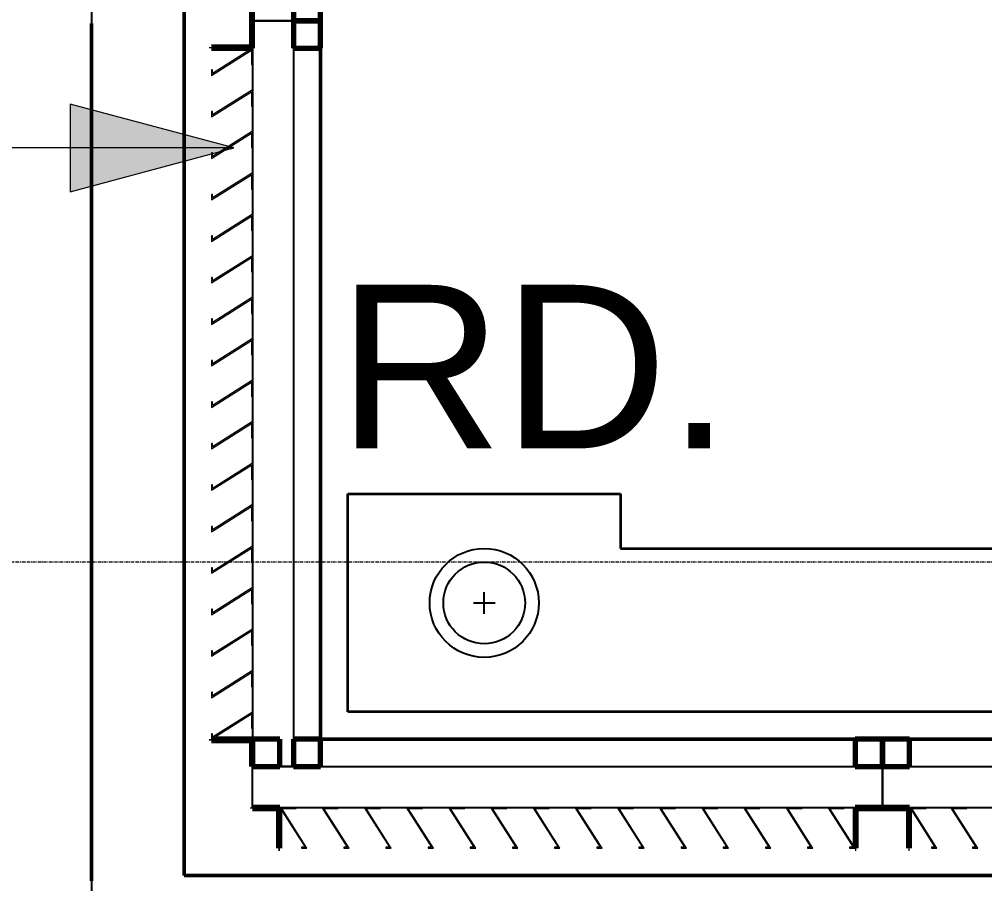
# Model space of a CAD drawing. Header units: millimetres. Extents: x -1379 to 1385823, y -4884429 to 548763.
# Drawn here: x 280637 to 282407, y -2315493 to -2313907 of the extents above; entities that cross this region are included whole.
import ezdxf

# ---------------------------------------------------------------- set-up
doc = ezdxf.new("R2010")
doc.units = ezdxf.units.MM
doc.linetypes.add('DPA_Grid _ Level 100', pattern=[10, 5.5, -1.6, 1.3, -1.6])
doc.layers.add('000 - CONCRETE_EX_BUILDING_MAIN_COLOR_1', color=7, linetype='Continuous')
doc.layers.add('000 - CONCRETE_EX_LOUVERS_DEF_SUB', color=7, linetype='Continuous', plot=False)
for name, color, linetype, lineweight in [('A-COLS-E', 7, 'Continuous', 35), ('A-DETL-THIN', 7, 'Continuous', 25), ('A-FLOR-E', 7, 'Continuous', 35), ('A-GENM', 7, 'Continuous', 35), ('A-GLAZ-CURT', 7, 'Continuous', 35), ('G-ANNO-TEXT', 7, 'Continuous', 9), ('S-GRID', 7, 'Continuous', 9), ('WALL-E', 7, 'Continuous', 50)]:
    doc.layers.add(name, color=color, linetype=linetype, lineweight=lineweight)
doc.styles.add('Arial_2', font='arial.ttf', dxfattribs={"height": 3})

# ---------------------------------------------------------------- blocks, each defined once
blk = doc.blocks.new('DPA_Rectangular - 300 x 700mm-4064067-IV01 - LOWER ROOF LEVEL PLAN')
at = {"layer": '000 - CONCRETE_EX_BUILDING_MAIN_COLOR_1', "color": 7}
blk.add_line((-150, -350), (150, -350), dxfattribs=at)
blk = doc.blocks.new('DPA_CP_Entrance Louver Grill Vertical Z - Louver Grill Vertical Z-5247632-IV01 - LOWER ROOF LEVEL PLAN')
at = {"layer": '000 - CONCRETE_EX_LOUVERS_DEF_SUB', "color": 7, "lineweight": 70}
for p, q in [((-527.5, 0), (-577.5, 0)), ((-577.5, 0), (-577.5, -50)), ((-527.5, -50), (-527.5, 0)), ((577.5, 0), (527.5, 0)), ((527.5, 0), (527.5, -50)), ((577.5, -50), (577.5, 0)), ((-577.5, -50), (-527.5, -50)), ((527.5, -50), (577.5, -50)), ((-527.5, -125), (-577.5, -125)), ((-577.5, -125), (-577.5, -127)), ((-577.5, -127), (-529.5, -127)), ((-529.5, -127), (-529.5, -200)), ((-527.5, -200), (-527.5, -125)), ((577.5, -125), (527.5, -125)), ((527.5, -125), (527.5, -200)), ((529.5, -200), (529.5, -127)), ((529.5, -127), (577.5, -127)), ((577.5, -127), (577.5, -125)), ((-529.5, -200), (-527.5, -200)), ((527.5, -200), (529.5, -200))]:
    blk.add_line(p, q, dxfattribs=at)
at = {"layer": '000 - CONCRETE_EX_LOUVERS_DEF_SUB', "color": 7}
for p, q in [((-577.5, -125), (-577.5, -50)), ((-577.5, -50), (577.5, -50)), ((577.5, -50), (577.5, -125)), ((-577.5, -125), (577.5, -125))]:
    blk.add_line(p, q, dxfattribs=at)
blk = doc.blocks.new('GM_Louver Grill Vertical Z1 - Z Profile-5053999-IV01 - LOWER ROOF LEVEL PLAN')
at = {"layer": '000 - CONCRETE_EX_LOUVERS_DEF_SUB', "color": 7, "lineweight": 9}
for p, q in [((30, 0), (0.1, 0)), ((0.1, 0), (46.4, -73)), ((30, -2), (30, 0)), ((50, -75), (3.7, -2)), ((3.7, -2), (30, -2)), ((46.4, -73), (40, -73)), ((40, -73), (40, -75)), ((40, -75), (50, -75))]:
    blk.add_line(p, q, dxfattribs=at)
blk = doc.blocks.new('GM_Louver Grill Vertical Z1 - Z Profile-V275-IV01 - LOWER ROOF LEVEL PLAN')
at = {"layer": '000 - CONCRETE_EX_LOUVERS_DEF_SUB', "color": 7, "lineweight": 9}
for p, q in [((30, 0), (0.1, 0)), ((0.1, 0), (46.4, -73)), ((30, -2), (30, 0)), ((50, -75), (3.7, -2)), ((3.7, -2), (30, -2)), ((46.4, -73), (40, -73)), ((40, -73), (40, -75)), ((40, -75), (50, -75))]:
    blk.add_line(p, q, dxfattribs=at)
blk = doc.blocks.new('GM_Louver Grill Vertical Z1 - Z Profile-V276-IV01 - LOWER ROOF LEVEL PLAN')
at = {"layer": '000 - CONCRETE_EX_LOUVERS_DEF_SUB', "color": 7, "lineweight": 9}
for p, q in [((30, 0), (0.1, 0)), ((0.1, 0), (46.4, -73)), ((30, -2), (30, 0)), ((50, -75), (3.7, -2)), ((3.7, -2), (30, -2)), ((46.4, -73), (40, -73)), ((40, -73), (40, -75)), ((40, -75), (50, -75))]:
    blk.add_line(p, q, dxfattribs=at)
blk = doc.blocks.new('GM_Louver Grill Vertical Z1 - Z Profile-V277-IV01 - LOWER ROOF LEVEL PLAN')
at = {"layer": '000 - CONCRETE_EX_LOUVERS_DEF_SUB', "color": 7, "lineweight": 9}
for p, q in [((30, 0), (0.1, 0)), ((0.1, 0), (46.4, -73)), ((30, -2), (30, 0)), ((50, -75), (3.7, -2)), ((3.7, -2), (30, -2)), ((46.4, -73), (40, -73)), ((40, -73), (40, -75)), ((40, -75), (50, -75))]:
    blk.add_line(p, q, dxfattribs=at)
blk = doc.blocks.new('GM_Louver Grill Vertical Z1 - Z Profile-V278-IV01 - LOWER ROOF LEVEL PLAN')
at = {"layer": '000 - CONCRETE_EX_LOUVERS_DEF_SUB', "color": 7, "lineweight": 9}
for p, q in [((30, 0), (0.1, 0)), ((0.1, 0), (46.4, -73)), ((30, -2), (30, 0)), ((50, -75), (3.7, -2)), ((3.7, -2), (30, -2)), ((46.4, -73), (40, -73)), ((40, -73), (40, -75)), ((40, -75), (50, -75))]:
    blk.add_line(p, q, dxfattribs=at)
blk = doc.blocks.new('GM_Louver Grill Vertical Z1 - Z Profile-V279-IV01 - LOWER ROOF LEVEL PLAN')
at = {"layer": '000 - CONCRETE_EX_LOUVERS_DEF_SUB', "color": 7, "lineweight": 9}
for p, q in [((30, 0), (0.1, 0)), ((0.1, 0), (46.4, -73)), ((30, -2), (30, 0)), ((50, -75), (3.7, -2)), ((3.7, -2), (30, -2)), ((46.4, -73), (40, -73)), ((40, -73), (40, -75)), ((40, -75), (50, -75))]:
    blk.add_line(p, q, dxfattribs=at)
blk = doc.blocks.new('GM_Louver Grill Vertical Z1 - Z Profile-V280-IV01 - LOWER ROOF LEVEL PLAN')
at = {"layer": '000 - CONCRETE_EX_LOUVERS_DEF_SUB', "lineweight": 9}
h = blk.add_hatch(dxfattribs=at)
h.set_pattern_fill('FP_39', style=0, pattern_type=2)
h.set_pattern_definition([(50, (-217805.3, 2322710.5), (728.7365, -63.75582), [76.2, -838.2]), (355, (-217805.3, 2322710.5), (-140.97162, 764.2276), [60.96, -670.56]), (100.451, (-217744.6, 2322705.2), (587.77, 700.46675), [64.76, -712.36]), (46.184, (-217805.3, 2322913.7), (1084.31624, -168.17096), [114.3, -1257.3]), (96.636, (-217715, 2322899.7), (949.6099, 989.70985), [97.14, -1068.54]), (351.184, (-217805.3, 2322913.7), (949.62055, 989.70115), [91.44, -1005.84]), (21, (-217703.7, 2322862.9), (606.45787, -409.06057), [76.2, -838.2]), (326, (-217703.7, 2322862.9), (247.20834, 736.75292), [60.96, -670.56]), (71.451, (-217653.2, 2322828.8), (853.66825, 327.68547), [64.76, -712.36]), (37.5, (-217805.3, 2322710.48), (12.354693, 338.22012), [33.528, -628.904, 33.528, -1320.292]), (37.5, (-217805.3, 2322710.48), (12.354693, 338.22012), [-695.96, -647.192, 33.528, -639.572]), (7.5, (-217805.3, 2322710.48), (267.278874, 400.722127), [33.528, -354.584, 33.528, -870.204]), (7.5, (-217805.3, 2322710.48), (267.278874, 400.722127), [-421.64, -613.664, 33.528, -223.012]), (327.5, (-218031.88, 2322710.48), (542.36333, -22.915345), [33.528, -220.472, 33.528, -1810.512]), (327.5, (-218031.88, 2322710.48), (542.36333, -22.915345), [-287.528, -758.952, 33.528, -1018.032]), (317.5, (-218133.5, 2322710.5), (592.51696, 101.70711), [33.528, -296.672, 33.528, -1239.52]), (317.5, (-218133.5, 2322710.5), (592.51696, 101.70711), [-363.728, -492.76, 33.528, -713.232])])
h.paths.add_polyline_path([(50, -75), (3.7, -2), (30, -2), (30, 0), (0.1, 0), (46.4, -73), (40, -73), (40, -75)])
at = {"layer": '000 - CONCRETE_EX_LOUVERS_DEF_SUB', "color": 7, "lineweight": 9}
for p, q in [((30, 0), (0.1, 0)), ((0.1, 0), (46.4, -73)), ((30, -2), (30, 0)), ((50, -75), (3.7, -2)), ((3.7, -2), (30, -2)), ((46.4, -73), (40, -73)), ((40, -73), (40, -75)), ((40, -75), (50, -75))]:
    blk.add_line(p, q, dxfattribs=at)
blk = doc.blocks.new('GM_Louver Grill Vertical Z1 - Z Profile-V281-IV01 - LOWER ROOF LEVEL PLAN')
at = {"layer": '000 - CONCRETE_EX_LOUVERS_DEF_SUB', "color": 7, "lineweight": 9}
for p, q in [((30, 0), (0.1, 0)), ((0.1, 0), (46.4, -73)), ((30, -2), (30, 0)), ((50, -75), (3.7, -2)), ((3.7, -2), (30, -2)), ((46.4, -73), (40, -73)), ((40, -73), (40, -75)), ((40, -75), (50, -75))]:
    blk.add_line(p, q, dxfattribs=at)
blk = doc.blocks.new('GM_Louver Grill Vertical Z1 - Z Profile-V282-IV01 - LOWER ROOF LEVEL PLAN')
at = {"layer": '000 - CONCRETE_EX_LOUVERS_DEF_SUB', "color": 7, "lineweight": 9}
for p, q in [((30, 0), (0.1, 0)), ((0.1, 0), (46.4, -73)), ((30, -2), (30, 0)), ((50, -75), (3.7, -2)), ((3.7, -2), (30, -2)), ((46.4, -73), (40, -73)), ((40, -73), (40, -75)), ((40, -75), (50, -75))]:
    blk.add_line(p, q, dxfattribs=at)
blk = doc.blocks.new('GM_Louver Grill Vertical Z1 - Z Profile-V283-IV01 - LOWER ROOF LEVEL PLAN')
at = {"layer": '000 - CONCRETE_EX_LOUVERS_DEF_SUB', "color": 7, "lineweight": 9}
for p, q in [((30, 0), (0.1, 0)), ((0.1, 0), (46.4, -73)), ((30, -2), (30, 0)), ((50, -75), (3.7, -2)), ((3.7, -2), (30, -2)), ((46.4, -73), (40, -73)), ((40, -73), (40, -75)), ((40, -75), (50, -75))]:
    blk.add_line(p, q, dxfattribs=at)
blk = doc.blocks.new('GM_Louver Grill Vertical Z1 - Z Profile-V284-IV01 - LOWER ROOF LEVEL PLAN')
at = {"layer": '000 - CONCRETE_EX_LOUVERS_DEF_SUB', "color": 7, "lineweight": 9}
for p, q in [((30, 0), (0.1, 0)), ((0.1, 0), (46.4, -73)), ((30, -2), (30, 0)), ((50, -75), (3.7, -2)), ((3.7, -2), (30, -2)), ((46.4, -73), (40, -73)), ((40, -73), (40, -75)), ((40, -75), (50, -75))]:
    blk.add_line(p, q, dxfattribs=at)
blk = doc.blocks.new('GM_Louver Grill Vertical Z1 - Z Profile-V285-IV01 - LOWER ROOF LEVEL PLAN')
at = {"layer": '000 - CONCRETE_EX_LOUVERS_DEF_SUB', "color": 7, "lineweight": 9}
for p, q in [((30, 0), (0.1, 0)), ((0.1, 0), (46.4, -73)), ((30, -2), (30, 0)), ((50, -75), (3.7, -2)), ((3.7, -2), (30, -2)), ((46.4, -73), (40, -73)), ((40, -73), (40, -75)), ((40, -75), (50, -75))]:
    blk.add_line(p, q, dxfattribs=at)
blk = doc.blocks.new('GM_Louver Grill Vertical Z1 - Z Profile-V286-IV01 - LOWER ROOF LEVEL PLAN')
at = {"layer": '000 - CONCRETE_EX_LOUVERS_DEF_SUB', "color": 7, "lineweight": 9}
for p, q in [((30, 0), (0.1, 0)), ((0.1, 0), (46.4, -73)), ((30, -2), (30, 0)), ((50, -75), (3.7, -2)), ((3.7, -2), (30, -2)), ((46.4, -73), (40, -73)), ((40, -73), (40, -75)), ((40, -75), (50, -75))]:
    blk.add_line(p, q, dxfattribs=at)
blk = doc.blocks.new('GM_Louver Grill Vertical Z1 - Z Profile-V287-IV01 - LOWER ROOF LEVEL PLAN')
at = {"layer": '000 - CONCRETE_EX_LOUVERS_DEF_SUB', "color": 7, "lineweight": 9}
for p, q in [((30, 0), (0.1, 0)), ((0.1, 0), (46.4, -73)), ((30, -2), (30, 0)), ((50, -75), (3.7, -2)), ((3.7, -2), (30, -2)), ((46.4, -73), (40, -73)), ((40, -73), (40, -75)), ((40, -75), (50, -75))]:
    blk.add_line(p, q, dxfattribs=at)
blk = doc.blocks.new('DPA_CP_Entrance Louver Grill Vertical Z - Louver Grill Vertical Z-5053933-IV01 - LOWER ROOF LEVEL PLAN')
at = {"layer": '000 - CONCRETE_EX_LOUVERS_DEF_SUB', "color": 7, "lineweight": 70}
for p, q in [((-700, 0), (-750, 0)), ((-750, 0), (-750, -50)), ((-700, -50), (-700, 0)), ((750, 0), (700, 0)), ((700, 0), (700, -50)), ((750, -50), (750, 0)), ((-750, -50), (-700, -50)), ((700, -50), (750, -50)), ((-700, -125), (-750, -125)), ((-750, -125), (-750, -127)), ((-750, -127), (-702, -127)), ((-702, -127), (-702, -200)), ((-700, -200), (-700, -125)), ((750, -125), (700, -125)), ((700, -125), (700, -200)), ((702, -200), (702, -127)), ((702, -127), (750, -127)), ((750, -127), (750, -125)), ((-702, -200), (-700, -200)), ((700, -200), (702, -200))]:
    blk.add_line(p, q, dxfattribs=at)
at = {"layer": '000 - CONCRETE_EX_LOUVERS_DEF_SUB', "color": 7}
for p, q in [((-750, -125), (-750, -50)), ((-750, -50), (750, -50)), ((750, -50), (750, -125)), ((-750, -125), (750, -125))]:
    blk.add_line(p, q, dxfattribs=at)
blk = doc.blocks.new('GM_Louver Grill Vertical Z1 - Z Profile-V303-IV01 - LOWER ROOF LEVEL PLAN')
at = {"layer": '000 - CONCRETE_EX_LOUVERS_DEF_SUB', "color": 7, "lineweight": 9}
for p, q in [((30, 0), (0.1, 0)), ((0.1, 0), (46.4, -73)), ((30, -2), (30, 0)), ((50, -75), (3.7, -2)), ((3.7, -2), (30, -2)), ((46.4, -73), (40, -73)), ((40, -73), (40, -75)), ((40, -75), (50, -75))]:
    blk.add_line(p, q, dxfattribs=at)
blk = doc.blocks.new('GM_Louver Grill Vertical Z1 - Z Profile-V305-IV01 - LOWER ROOF LEVEL PLAN')
at = {"layer": '000 - CONCRETE_EX_LOUVERS_DEF_SUB', "color": 7, "lineweight": 9}
for p, q in [((30, 0), (0.1, 0)), ((0.1, 0), (46.4, -73)), ((30, -2), (30, 0)), ((50, -75), (3.7, -2)), ((3.7, -2), (30, -2)), ((46.4, -73), (40, -73)), ((40, -73), (40, -75)), ((40, -75), (50, -75))]:
    blk.add_line(p, q, dxfattribs=at)
blk = doc.blocks.new('DPA_CP_Entrance Louver Grill Vertical Z - Louver Grill Vertical Z-5242974-IV01 - LOWER ROOF LEVEL PLAN')
at = {"layer": '000 - CONCRETE_EX_LOUVERS_DEF_SUB', "color": 7, "lineweight": 70}
for p, q in [((-633.8, 0), (-683.8, 0)), ((-683.8, 0), (-683.8, -50)), ((-633.8, -50), (-633.8, 0)), ((683.8, 0), (633.8, 0)), ((633.8, 0), (633.8, -50)), ((683.8, -50), (683.8, 0)), ((-683.8, -50), (-633.8, -50)), ((633.8, -50), (683.8, -50)), ((-633.8, -125), (-683.8, -125)), ((-683.8, -125), (-683.8, -127)), ((-683.8, -127), (-635.8, -127)), ((-635.8, -127), (-635.8, -200)), ((-633.8, -200), (-633.8, -125)), ((683.8, -125), (633.8, -125)), ((633.8, -125), (633.8, -200)), ((635.8, -200), (635.8, -127)), ((635.8, -127), (683.8, -127)), ((683.8, -127), (683.8, -125)), ((-635.8, -200), (-633.8, -200)), ((633.8, -200), (635.8, -200))]:
    blk.add_line(p, q, dxfattribs=at)
at = {"layer": '000 - CONCRETE_EX_LOUVERS_DEF_SUB', "color": 7}
for p, q in [((-683.8, -125), (-683.8, -50)), ((-683.8, -50), (683.8, -50)), ((683.8, -50), (683.8, -125)), ((-683.8, -125), (683.8, -125))]:
    blk.add_line(p, q, dxfattribs=at)
blk = doc.blocks.new('GM_Louver Grill Vertical Z1 - Z Profile-V513-IV01 - LOWER ROOF LEVEL PLAN')
at = {"layer": '000 - CONCRETE_EX_LOUVERS_DEF_SUB', "color": 7, "lineweight": 9}
for p, q in [((30, 0), (0.1, 0)), ((0.1, 0), (46.4, -73)), ((30, -2), (30, 0)), ((50, -75), (3.7, -2)), ((3.7, -2), (30, -2)), ((46.4, -73), (40, -73)), ((40, -73), (40, -75)), ((40, -75), (50, -75))]:
    blk.add_line(p, q, dxfattribs=at)
blk = doc.blocks.new('GM_Louver Grill Vertical Z1 - Z Profile-V514-IV01 - LOWER ROOF LEVEL PLAN')
at = {"layer": '000 - CONCRETE_EX_LOUVERS_DEF_SUB', "color": 7, "lineweight": 9}
for p, q in [((30, 0), (0.1, 0)), ((0.1, 0), (46.4, -73)), ((30, -2), (30, 0)), ((50, -75), (3.7, -2)), ((3.7, -2), (30, -2)), ((46.4, -73), (40, -73)), ((40, -73), (40, -75)), ((40, -75), (50, -75))]:
    blk.add_line(p, q, dxfattribs=at)
blk = doc.blocks.new('GM_Louver Grill Vertical Z1 - Z Profile-V515-IV01 - LOWER ROOF LEVEL PLAN')
at = {"layer": '000 - CONCRETE_EX_LOUVERS_DEF_SUB', "color": 7, "lineweight": 9}
for p, q in [((30, 0), (0.1, 0)), ((0.1, 0), (46.4, -73)), ((30, -2), (30, 0)), ((50, -75), (3.7, -2)), ((3.7, -2), (30, -2)), ((46.4, -73), (40, -73)), ((40, -73), (40, -75)), ((40, -75), (50, -75))]:
    blk.add_line(p, q, dxfattribs=at)
blk = doc.blocks.new('GM_Louver Grill Vertical Z1 - Z Profile-V516-IV01 - LOWER ROOF LEVEL PLAN')
at = {"layer": '000 - CONCRETE_EX_LOUVERS_DEF_SUB', "color": 7, "lineweight": 9}
for p, q in [((30, 0), (0.1, 0)), ((0.1, 0), (46.4, -73)), ((30, -2), (30, 0)), ((50, -75), (3.7, -2)), ((3.7, -2), (30, -2)), ((46.4, -73), (40, -73)), ((40, -73), (40, -75)), ((40, -75), (50, -75))]:
    blk.add_line(p, q, dxfattribs=at)
blk = doc.blocks.new('GM_Louver Grill Vertical Z1 - Z Profile-V517-IV01 - LOWER ROOF LEVEL PLAN')
at = {"layer": '000 - CONCRETE_EX_LOUVERS_DEF_SUB', "color": 7, "lineweight": 9}
for p, q in [((30, 0), (0.1, 0)), ((0.1, 0), (46.4, -73)), ((30, -2), (30, 0)), ((50, -75), (3.7, -2)), ((3.7, -2), (30, -2)), ((46.4, -73), (40, -73)), ((40, -73), (40, -75)), ((40, -75), (50, -75))]:
    blk.add_line(p, q, dxfattribs=at)
blk = doc.blocks.new('GM_Louver Grill Vertical Z1 - Z Profile-V518-IV01 - LOWER ROOF LEVEL PLAN')
at = {"layer": '000 - CONCRETE_EX_LOUVERS_DEF_SUB', "color": 7, "lineweight": 9}
for p, q in [((30, 0), (0.1, 0)), ((0.1, 0), (46.4, -73)), ((30, -2), (30, 0)), ((50, -75), (3.7, -2)), ((3.7, -2), (30, -2)), ((46.4, -73), (40, -73)), ((40, -73), (40, -75)), ((40, -75), (50, -75))]:
    blk.add_line(p, q, dxfattribs=at)
blk = doc.blocks.new('GM_Louver Grill Vertical Z1 - Z Profile-V519-IV01 - LOWER ROOF LEVEL PLAN')
at = {"layer": '000 - CONCRETE_EX_LOUVERS_DEF_SUB', "color": 7, "lineweight": 9}
for p, q in [((30, 0), (0.1, 0)), ((0.1, 0), (46.4, -73)), ((30, -2), (30, 0)), ((50, -75), (3.7, -2)), ((3.7, -2), (30, -2)), ((46.4, -73), (40, -73)), ((40, -73), (40, -75)), ((40, -75), (50, -75))]:
    blk.add_line(p, q, dxfattribs=at)
blk = doc.blocks.new('GM_Louver Grill Vertical Z1 - Z Profile-V520-IV01 - LOWER ROOF LEVEL PLAN')
at = {"layer": '000 - CONCRETE_EX_LOUVERS_DEF_SUB', "color": 7, "lineweight": 9}
for p, q in [((30, 0), (0.1, 0)), ((0.1, 0), (46.4, -73)), ((30, -2), (30, 0)), ((50, -75), (3.7, -2)), ((3.7, -2), (30, -2)), ((46.4, -73), (40, -73)), ((40, -73), (40, -75)), ((40, -75), (50, -75))]:
    blk.add_line(p, q, dxfattribs=at)
blk = doc.blocks.new('GM_Louver Grill Vertical Z1 - Z Profile-V521-IV01 - LOWER ROOF LEVEL PLAN')
at = {"layer": '000 - CONCRETE_EX_LOUVERS_DEF_SUB', "color": 7, "lineweight": 9}
for p, q in [((30, 0), (0.1, 0)), ((0.1, 0), (46.4, -73)), ((30, -2), (30, 0)), ((50, -75), (3.7, -2)), ((3.7, -2), (30, -2)), ((46.4, -73), (40, -73)), ((40, -73), (40, -75)), ((40, -75), (50, -75))]:
    blk.add_line(p, q, dxfattribs=at)
blk = doc.blocks.new('GM_Louver Grill Vertical Z1 - Z Profile-V632-IV01 - LOWER ROOF LEVEL PLAN')
at = {"layer": '000 - CONCRETE_EX_LOUVERS_DEF_SUB', "color": 7, "lineweight": 9}
for p, q in [((30, 0), (0.1, 0)), ((0.1, 0), (46.4, -73)), ((30, -2), (30, 0)), ((50, -75), (3.7, -2)), ((3.7, -2), (30, -2)), ((46.4, -73), (40, -73)), ((40, -73), (40, -75)), ((40, -75), (50, -75))]:
    blk.add_line(p, q, dxfattribs=at)
blk = doc.blocks.new('GM_Louver Grill Vertical Z1 - Z Profile-V633-IV01 - LOWER ROOF LEVEL PLAN')
at = {"layer": '000 - CONCRETE_EX_LOUVERS_DEF_SUB', "color": 7, "lineweight": 9}
for p, q in [((30, 0), (0.1, 0)), ((0.1, 0), (46.4, -73)), ((30, -2), (30, 0)), ((50, -75), (3.7, -2)), ((3.7, -2), (30, -2)), ((46.4, -73), (40, -73)), ((40, -73), (40, -75)), ((40, -75), (50, -75))]:
    blk.add_line(p, q, dxfattribs=at)
blk = doc.blocks.new('GM_Louver Grill Vertical Z1 - Z Profile-V634-IV01 - LOWER ROOF LEVEL PLAN')
at = {"layer": '000 - CONCRETE_EX_LOUVERS_DEF_SUB', "color": 7, "lineweight": 9}
for p, q in [((30, 0), (0.1, 0)), ((0.1, 0), (46.4, -73)), ((30, -2), (30, 0)), ((50, -75), (3.7, -2)), ((3.7, -2), (30, -2)), ((46.4, -73), (40, -73)), ((40, -73), (40, -75)), ((40, -75), (50, -75))]:
    blk.add_line(p, q, dxfattribs=at)
blk = doc.blocks.new('GM_Louver Grill Vertical Z1 - Z Profile-V635-IV01 - LOWER ROOF LEVEL PLAN')
at = {"layer": '000 - CONCRETE_EX_LOUVERS_DEF_SUB', "color": 7, "lineweight": 9}
for p, q in [((30, 0), (0.1, 0)), ((0.1, 0), (46.4, -73)), ((30, -2), (30, 0)), ((50, -75), (3.7, -2)), ((3.7, -2), (30, -2)), ((46.4, -73), (40, -73)), ((40, -73), (40, -75)), ((40, -75), (50, -75))]:
    blk.add_line(p, q, dxfattribs=at)
blk = doc.blocks.new('GM_Louver Grill Vertical Z1 - Z Profile-V636-IV01 - LOWER ROOF LEVEL PLAN')
at = {"layer": '000 - CONCRETE_EX_LOUVERS_DEF_SUB', "color": 7, "lineweight": 9}
for p, q in [((30, 0), (0.1, 0)), ((0.1, 0), (46.4, -73)), ((30, -2), (30, 0)), ((50, -75), (3.7, -2)), ((3.7, -2), (30, -2)), ((46.4, -73), (40, -73)), ((40, -73), (40, -75)), ((40, -75), (50, -75))]:
    blk.add_line(p, q, dxfattribs=at)
blk = doc.blocks.new('GM_Louver Grill Vertical Z1 - Z Profile-V637-IV01 - LOWER ROOF LEVEL PLAN')
at = {"layer": '000 - CONCRETE_EX_LOUVERS_DEF_SUB', "color": 7, "lineweight": 9}
for p, q in [((30, 0), (0.1, 0)), ((0.1, 0), (46.4, -73)), ((30, -2), (30, 0)), ((50, -75), (3.7, -2)), ((3.7, -2), (30, -2)), ((46.4, -73), (40, -73)), ((40, -73), (40, -75)), ((40, -75), (50, -75))]:
    blk.add_line(p, q, dxfattribs=at)
blk = doc.blocks.new('GM_Louver Grill Vertical Z1 - Z Profile-V638-IV01 - LOWER ROOF LEVEL PLAN')
at = {"layer": '000 - CONCRETE_EX_LOUVERS_DEF_SUB', "color": 7, "lineweight": 9}
for p, q in [((30, 0), (0.1, 0)), ((0.1, 0), (46.4, -73)), ((30, -2), (30, 0)), ((50, -75), (3.7, -2)), ((3.7, -2), (30, -2)), ((46.4, -73), (40, -73)), ((40, -73), (40, -75)), ((40, -75), (50, -75))]:
    blk.add_line(p, q, dxfattribs=at)
blk = doc.blocks.new('GM_Louver Grill Vertical Z1 - Z Profile-V639-IV01 - LOWER ROOF LEVEL PLAN')
at = {"layer": '000 - CONCRETE_EX_LOUVERS_DEF_SUB', "color": 7, "lineweight": 9}
for p, q in [((30, 0), (0.1, 0)), ((0.1, 0), (46.4, -73)), ((30, -2), (30, 0)), ((50, -75), (3.7, -2)), ((3.7, -2), (30, -2)), ((46.4, -73), (40, -73)), ((40, -73), (40, -75)), ((40, -75), (50, -75))]:
    blk.add_line(p, q, dxfattribs=at)

msp = doc.modelspace()

# ---------------------------------------------------------------- hatches: boundary and pattern name
at = {"layer": 'G-ANNO-TEXT'}
msp.add_hatch(color=7, dxfattribs=at).paths.add_polyline_path([(281030.6, -2314143.2), (280730.6, -2314062.8), (280730.6, -2314223.6)])

# ---------------------------------------------------------------- linework, layer by layer
at = {"layer": 'A-DETL-THIN', "color": 7}
for p, q in [((280769.6, -2311372.7), (280769.6, -2315697.7)), ((280939.6, -2315477.7), (280939.6, -2311372.7)), ((281489.6, -2314997.7), (281489.6, -2314957.7)), ((281469.6, -2314977.7), (281509.6, -2314977.7)), ((296999.6, -2315477.7), (280939.6, -2315477.7))]:
    msp.add_line(p, q, dxfattribs=at)
for radius in [100, 75]:
    msp.add_circle((281489.6, -2314977.7), radius, dxfattribs=at)
at = {"layer": 'A-FLOR-E', "color": 7}
for p, q in [((281189.6, -2309642.7), (281189.6, -2315227.7)), ((281239.6, -2315177.7), (281239.6, -2314777.7)), ((281239.6, -2314777.7), (281739.6, -2314777.7)), ((281739.6, -2314777.7), (281739.6, -2314877.7)), ((281739.6, -2314877.7), (284859.6, -2314877.7)), ((289914.6, -2315177.7), (281239.6, -2315177.7)), ((281189.6, -2315227.7), (289964.6, -2315227.7)), ((296999.6, -2315477.7), (280939.6, -2315477.7)), ((280939.6, -2315477.7), (296999.6, -2315477.7))]:
    msp.add_line(p, q, dxfattribs=at)
at = {"layer": 'G-ANNO-TEXT', "color": 7}
for p, q in [((281030.6, -2314143.2), (280730.6, -2314062.8)), ((280730.6, -2314062.8), (280730.6, -2314223.6)), ((281030.6, -2314143.2), (279258.8, -2314143.2)), ((280730.6, -2314223.6), (281030.6, -2314143.2))]:
    msp.add_line(p, q, dxfattribs=at)
at = {"layer": 'S-GRID', "color": 7, "linetype": 'DPA_Grid _ Level 100'}
msp.add_line((310037.1, -2314902.7), (273056.2, -2314902.7), dxfattribs=at)
at = {"layer": 'WALL-E', "color": 7}
for p, q in [((280939.6, -2309642.7), (280939.6, -2315477.7)), ((280939.6, -2315477.7), (280939.6, -2309642.7)), ((281189.6, -2309642.7), (281189.6, -2315227.7)), ((281189.6, -2315227.7), (281189.6, -2309642.7)), ((280769.6, -2315487.7), (280769.6, -2313914.7)), ((280769.6, -2315487.7), (280769.6, -2313914.7)), ((281189.6, -2315227.7), (289964.6, -2315227.7)), ((289964.6, -2315227.7), (281189.6, -2315227.7)), ((281189.6, -2315477.7), (280939.6, -2315477.7)), ((280939.6, -2315477.7), (281189.6, -2315477.7)), ((281189.6, -2315477.7), (296749.6, -2315477.7)), ((296749.6, -2315477.7), (281189.6, -2315477.7))]:
    msp.add_line(p, q, dxfattribs=at)

# ---------------------------------------------------------------- block references
at = {"layer": 'A-COLS-E', "color": 7}
msp.add_blockref('DPA_Rectangular - 300 x 700mm-4064067-IV01 - LOWER ROOF LEVEL PLAN', (281089.6, -2315127.7), dxfattribs=at)
at = {"layer": 'A-GENM', "color": 7, "lineweight": 9, "rotation": 269.9999999999699}
for name, p in [('GM_Louver Grill Vertical Z1 - Z Profile-V521-IV01 - LOWER ROOF LEVEL PLAN', (281064.6, -2313960.2)), ('GM_Louver Grill Vertical Z1 - Z Profile-V519-IV01 - LOWER ROOF LEVEL PLAN', (281064.6, -2314036.3)), ('GM_Louver Grill Vertical Z1 - Z Profile-V518-IV01 - LOWER ROOF LEVEL PLAN', (281064.6, -2314112.4)), ('GM_Louver Grill Vertical Z1 - Z Profile-V517-IV01 - LOWER ROOF LEVEL PLAN', (281064.6, -2314188.5)), ('GM_Louver Grill Vertical Z1 - Z Profile-V516-IV01 - LOWER ROOF LEVEL PLAN', (281064.6, -2314264.6)), ('GM_Louver Grill Vertical Z1 - Z Profile-V515-IV01 - LOWER ROOF LEVEL PLAN', (281064.6, -2314340.7)), ('GM_Louver Grill Vertical Z1 - Z Profile-V514-IV01 - LOWER ROOF LEVEL PLAN', (281064.6, -2314416.8)), ('GM_Louver Grill Vertical Z1 - Z Profile-V513-IV01 - LOWER ROOF LEVEL PLAN', (281064.6, -2314492.9)), ('GM_Louver Grill Vertical Z1 - Z Profile-V636-IV01 - LOWER ROOF LEVEL PLAN', (281064.6, -2314569)), ('GM_Louver Grill Vertical Z1 - Z Profile-V635-IV01 - LOWER ROOF LEVEL PLAN', (281064.6, -2314645.1)), ('GM_Louver Grill Vertical Z1 - Z Profile-V634-IV01 - LOWER ROOF LEVEL PLAN', (281064.6, -2314721.2)), ('GM_Louver Grill Vertical Z1 - Z Profile-V633-IV01 - LOWER ROOF LEVEL PLAN', (281064.6, -2314797.3)), ('GM_Louver Grill Vertical Z1 - Z Profile-V632-IV01 - LOWER ROOF LEVEL PLAN', (281064.6, -2314873.4)), ('GM_Louver Grill Vertical Z1 - Z Profile-V639-IV01 - LOWER ROOF LEVEL PLAN', (281064.6, -2314949.4)), ('GM_Louver Grill Vertical Z1 - Z Profile-V638-IV01 - LOWER ROOF LEVEL PLAN', (281064.6, -2315025.5)), ('GM_Louver Grill Vertical Z1 - Z Profile-V637-IV01 - LOWER ROOF LEVEL PLAN', (281064.6, -2315101.6)), ('GM_Louver Grill Vertical Z1 - Z Profile-V520-IV01 - LOWER ROOF LEVEL PLAN', (281064.6, -2315177.7))]:
    msp.add_blockref(name, p, dxfattribs=at)
at = {"layer": 'A-GENM', "color": 7, "lineweight": 9}
for name, p in [('GM_Louver Grill Vertical Z1 - Z Profile-V287-IV01 - LOWER ROOF LEVEL PLAN', (281114.6, -2315352.7)), ('GM_Louver Grill Vertical Z1 - Z Profile-V285-IV01 - LOWER ROOF LEVEL PLAN', (281191.9, -2315352.7)), ('GM_Louver Grill Vertical Z1 - Z Profile-V284-IV01 - LOWER ROOF LEVEL PLAN', (281269.2, -2315352.7)), ('GM_Louver Grill Vertical Z1 - Z Profile-V283-IV01 - LOWER ROOF LEVEL PLAN', (281346.6, -2315352.7)), ('GM_Louver Grill Vertical Z1 - Z Profile-V282-IV01 - LOWER ROOF LEVEL PLAN', (281423.9, -2315352.7)), ('GM_Louver Grill Vertical Z1 - Z Profile-V281-IV01 - LOWER ROOF LEVEL PLAN', (281501.2, -2315352.7)), ('GM_Louver Grill Vertical Z1 - Z Profile-V280-IV01 - LOWER ROOF LEVEL PLAN', (281578.5, -2315352.7)), ('GM_Louver Grill Vertical Z1 - Z Profile-V279-IV01 - LOWER ROOF LEVEL PLAN', (281655.8, -2315352.7)), ('GM_Louver Grill Vertical Z1 - Z Profile-V278-IV01 - LOWER ROOF LEVEL PLAN', (281733.1, -2315352.7)), ('GM_Louver Grill Vertical Z1 - Z Profile-V277-IV01 - LOWER ROOF LEVEL PLAN', (281810.4, -2315352.7)), ('GM_Louver Grill Vertical Z1 - Z Profile-V276-IV01 - LOWER ROOF LEVEL PLAN', (281887.7, -2315352.7)), ('GM_Louver Grill Vertical Z1 - Z Profile-V275-IV01 - LOWER ROOF LEVEL PLAN', (281965, -2315352.7)), ('GM_Louver Grill Vertical Z1 - Z Profile-5053999-IV01 - LOWER ROOF LEVEL PLAN', (282042.3, -2315352.7)), ('GM_Louver Grill Vertical Z1 - Z Profile-V286-IV01 - LOWER ROOF LEVEL PLAN', (282119.6, -2315352.7)), ('GM_Louver Grill Vertical Z1 - Z Profile-V305-IV01 - LOWER ROOF LEVEL PLAN', (282269.6, -2315352.7)), ('GM_Louver Grill Vertical Z1 - Z Profile-V303-IV01 - LOWER ROOF LEVEL PLAN', (282344.6, -2315352.7))]:
    msp.add_blockref(name, p, dxfattribs=at)
at = {"layer": 'A-GLAZ-CURT', "color": 7, "rotation": 269.9999999999699}
for name, p in [('DPA_CP_Entrance Louver Grill Vertical Z - Louver Grill Vertical Z-5053933-IV01 - LOWER ROOF LEVEL PLAN', (281189.6, -2313160.2)), ('DPA_CP_Entrance Louver Grill Vertical Z - Louver Grill Vertical Z-5242974-IV01 - LOWER ROOF LEVEL PLAN', (281189.6, -2314594))]:
    msp.add_blockref(name, p, dxfattribs=at)
at = {"layer": 'A-GLAZ-CURT', "color": 7}
for name, p in [('DPA_CP_Entrance Louver Grill Vertical Z - Louver Grill Vertical Z-5247632-IV01 - LOWER ROOF LEVEL PLAN', (281642.1, -2315227.7)), ('DPA_CP_Entrance Louver Grill Vertical Z - Louver Grill Vertical Z-5053933-IV01 - LOWER ROOF LEVEL PLAN', (282969.6, -2315227.7))]:
    msp.add_blockref(name, p, dxfattribs=at)

# ---------------------------------------------------------------- texts
at = {"layer": 'G-ANNO-TEXT', "color": 7, "insert": (281220.4, -2314394.2), "char_height": 300, "width": 881.856, "attachment_point": 1, "style": 'Arial_2'}
msp.add_mtext('RD.', dxfattribs=at)

doc.saveas('drawing.dxf')
